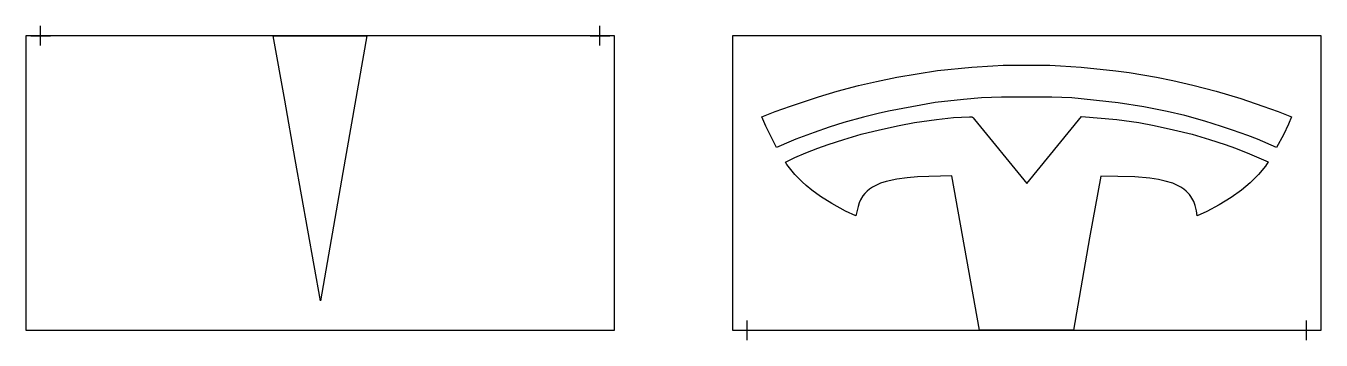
# Model space of a CAD drawing. Header units: inches. Extents: x 0 to 132, y -1 to 31.
import ezdxf

# ---------------------------------------------------------------- set-up
doc = ezdxf.new("R2010")
doc.units = ezdxf.units.IN
doc.header["$MEASUREMENT"] = 0
doc.layers.add('CUT', color=1, linetype='Continuous')
doc.layers.add('REG', color=5, linetype='Continuous')

msp = doc.modelspace()

# ---------------------------------------------------------------- linework, layer by layer
at = {"layer": 'CUT'}
for points in [[(0, 0), (60, 0), (60, 30), (0, 30)], [(32.29, 16.06), (30.01, 3), (27.44, 17.38), (26.38, 23.43), (25.2, 30), (34.75, 30)], [(72, 0), (132, 0), (132, 30), (72, 30)], [(84.85, 24.92), (86.68, 25.34), (88.77, 25.77), (92.9, 26.46), (96.42, 26.81), (98.53, 26.95), (99.61, 27), (104.37, 27), (105.45, 26.95), (107.56, 26.81), (111.08, 26.43), (112.44, 26.24), (115.21, 25.77), (116.88, 25.44), (118.94, 24.97), (121.29, 24.35), (123.82, 23.6), (126.07, 22.84), (127.62, 22.27), (129, 21.73), (128.68, 20.99), (128.16, 19.9), (127.47, 18.62), (125.51, 19.45), (124.52, 19.83), (122.98, 20.39), (121.85, 20.77), (120.16, 21.29), (118.1, 21.86), (116.31, 22.28), (113.94, 22.76), (111.32, 23.18), (106.58, 23.66), (104.56, 23.75), (99.42, 23.75), (97.4, 23.66), (95.57, 23.51), (92.66, 23.21), (87.9, 22.33), (86.87, 22.09), (85.37, 21.72), (83.35, 21.15), (81.85, 20.68), (80.35, 20.16), (78.47, 19.45), (77.99, 19.26), (76.5, 18.62), (75.54, 20.52), (75.4, 20.8), (75, 21.73), (76.36, 22.27), (77.91, 22.84), (80.77, 23.79), (82.69, 24.35)], [(83.35, 19.44), (85.13, 19.96), (87.01, 20.43), (89, 20.86), (90.55, 21.15), (92.81, 21.48), (94.54, 21.67), (96.15, 21.75), (96.36, 21.74), (96.42, 21.73), (96.44, 21.72), (96.46, 21.71), (96.47, 21.7), (96.54, 21.64), (96.68, 21.47), (102.02, 14.95), (107.59, 21.76), (111.17, 21.48), (113.43, 21.15), (114.98, 20.86), (116.97, 20.43), (118.85, 19.96), (120.63, 19.44), (122.22, 18.92), (123.26, 18.55), (124.72, 17.98), (126.61, 17.16), (126.33, 16.73), (125.63, 15.88), (124.77, 15.02), (123.88, 14.27), (122.85, 13.52), (121.62, 12.76), (120.36, 12.1), (119.38, 11.67), (119.31, 12.15), (119.16, 12.71), (119.02, 13.1), (118.73, 13.62), (118.58, 13.83), (118.24, 14.17), (118.02, 14.36), (117.69, 14.58), (116.88, 14.97), (116.12, 15.2), (115.44, 15.35), (114.55, 15.49), (113, 15.63), (109.56, 15.7), (108.41, 9.43), (106.75, 0), (97.2, 0), (94.38, 15.73), (90.88, 15.63), (89.8, 15.54), (88.77, 15.39), (87.67, 15.15), (87.1, 14.97), (86.29, 14.58), (85.96, 14.36), (85.74, 14.17), (85.51, 13.94), (85.31, 13.69), (85.05, 13.29), (84.91, 12.97), (84.81, 12.62), (84.59, 11.67), (83.53, 12.14), (82.12, 12.9), (80.99, 13.61), (80.1, 14.27), (79.53, 14.74), (79.11, 15.11), (78.35, 15.88), (77.56, 16.87), (77.4, 17.13), (78.37, 17.6), (79.5, 18.07), (80.72, 18.55), (81.76, 18.92)]]:
    msp.add_lwpolyline(points, close=True, dxfattribs=at)
at = {"layer": 'REG'}
for points in [[(1.5, 29), (1.5, 31)], [(58.5, 29), (58.5, 31)], [(0.5, 30), (2.5, 30)], [(57.5, 30), (59.5, 30)], [(72.5, 0), (74.5, 0)], [(73.5, -1), (73.5, 1)], [(129.5, 0), (131.5, 0)], [(130.5, -1), (130.5, 1)]]:
    msp.add_lwpolyline(points, dxfattribs=at)

doc.saveas('drawing.dxf')
